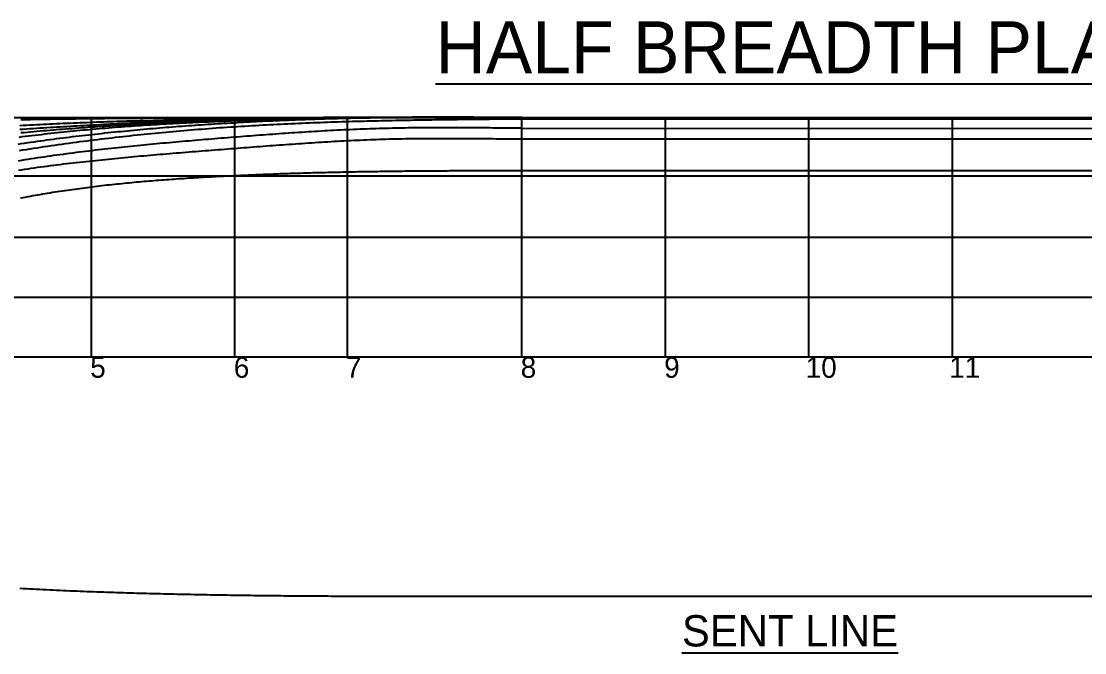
# Model space of a CAD drawing. Extents: x 3 to 181, y 2 to 128.
# Drawn here: x 54.4 to 105.4, y 42.8 to 73 of the extents above; entities that cross this region are included whole.
import ezdxf

# ---------------------------------------------------------------- set-up
doc = ezdxf.new("R2010")
doc.units = 0
doc.layers.get('0').update_dxf_attribs({"linetype": 'CONTINUOUS'})

msp = doc.modelspace()

# ---------------------------------------------------------------- linework, layer by layer
for p, q in [((16.439, 68.427), (160.955, 68.427)), ((57.729, 56.957), (57.729, 68.427)), ((64.611, 56.957), (64.611, 68.427)), ((70.007, 56.957), (70.007, 68.427)), ((78.374, 56.957), (78.374, 68.427)), ((78.374, 68.369), (119.665, 68.368)), ((85.256, 56.957), (85.256, 68.427)), ((92.138, 56.957), (92.138, 68.427)), ((99.019, 56.957), (99.019, 68.427)), ((57.729, 56.957), (57.729, 68.099)), ((64.611, 56.957), (64.611, 68.099)), ((70.007, 56.957), (70.007, 68.099)), ((78.374, 56.957), (78.374, 68.099)), ((78.374, 67.909), (119.665, 67.898)), ((85.256, 56.957), (85.256, 68.099)), ((92.138, 56.957), (92.138, 68.099)), ((99.019, 56.957), (99.019, 68.099)), ((78.374, 67.397), (119.665, 67.399)), ((78.374, 65.892), (119.665, 65.892)), ((16.439, 65.63), (160.955, 65.63)), ((16.439, 62.692), (160.955, 62.692)), ((16.439, 59.824), (160.955, 59.824)), ((16.439, 56.957), (154.073, 56.957)), ((78.374, 45.488), (119.665, 45.488))]:
    msp.add_line(p, q)
for points in [[(54.214, 67.154, 0), (54.368, 67.177, 0), (54.521, 67.2, 0), (54.675, 67.222, 0), (54.829, 67.245, 0), (54.982, 67.266, 0), (55.136, 67.288, 0), (55.29, 67.31, 0), (55.444, 67.331, 0), (55.597, 67.352, 0), (55.751, 67.372, 0), (55.905, 67.393, 0), (56.059, 67.413, 0), (56.213, 67.433, 0), (56.367, 67.452, 0), (56.521, 67.472, 0), (56.675, 67.491, 0), (56.829, 67.51, 0), (56.983, 67.528, 0), (57.137, 67.546, 0), (57.291, 67.565, 0), (57.445, 67.582, 0), (57.6, 67.6, 0), (57.754, 67.618, 0), (57.908, 67.635, 0), (58.062, 67.652, 0), (58.217, 67.668, 0), (58.371, 67.685, 0), (58.525, 67.701, 0), (58.68, 67.717, 0), (58.834, 67.733, 0), (58.989, 67.749, 0), (59.143, 67.764, 0), (59.298, 67.779, 0), (59.452, 67.794, 0), (59.607, 67.809, 0), (59.761, 67.823, 0), (59.916, 67.838, 0), (60.071, 67.852, 0), (60.225, 67.866, 0), (60.38, 67.879, 0), (60.535, 67.893, 0), (60.689, 67.906, 0), (60.844, 67.919, 0), (60.999, 67.932, 0), (61.153, 67.945, 0), (61.308, 67.957, 0), (61.463, 67.969, 0), (61.618, 67.982, 0), (61.773, 67.994, 0), (61.927, 68.005, 0), (62.082, 68.017, 0), (62.237, 68.028, 0), (62.392, 68.04, 0), (62.547, 68.05, 0), (62.702, 68.061, 0), (62.857, 68.072, 0), (63.012, 68.083, 0), (63.167, 68.093, 0), (63.322, 68.103, 0), (63.477, 68.113, 0), (63.632, 68.123, 0), (63.787, 68.133, 0), (63.942, 68.142, 0), (64.097, 68.151, 0), (64.252, 68.161, 0), (64.407, 68.17, 0), (64.562, 68.179, 0), (64.717, 68.188, 0), (64.872, 68.196, 0), (65.027, 68.204, 0), (65.182, 68.213, 0), (65.337, 68.221, 0), (65.492, 68.229, 0), (65.647, 68.237, 0), (65.802, 68.245, 0), (65.957, 68.252, 0), (66.112, 68.26, 0), (66.267, 68.267, 0), (66.423, 68.274, 0), (66.578, 68.281, 0), (66.733, 68.288, 0), (66.888, 68.294, 0), (67.043, 68.301, 0), (67.198, 68.307, 0), (67.353, 68.314, 0), (67.508, 68.32, 0), (67.664, 68.326, 0), (67.819, 68.332, 0), (67.974, 68.337, 0), (68.129, 68.343, 0), (68.284, 68.348, 0), (68.439, 68.353, 0), (68.595, 68.358, 0), (68.75, 68.363, 0), (68.905, 68.368, 0), (69.06, 68.372, 0), (69.215, 68.377, 0), (69.371, 68.381, 0), (69.526, 68.385, 0), (69.681, 68.389, 0), (69.836, 68.393, 0), (69.991, 68.397, 0), (70.147, 68.4, 0), (70.302, 68.404, 0), (70.457, 68.407, 0), (70.612, 68.41, 0), (70.767, 68.413, 0), (70.922, 68.416, 0), (71.078, 68.419, 0), (71.233, 68.421, 0), (71.388, 68.424, 0), (71.543, 68.426, 0), (71.699, 68.428, 0), (71.854, 68.43, 0), (72.009, 68.432, 0), (72.164, 68.433, 0), (72.32, 68.435, 0), (72.475, 68.436, 0), (72.63, 68.437, 0), (72.785, 68.439, 0), (72.941, 68.439, 0), (73.096, 68.44, 0), (73.251, 68.441, 0), (73.406, 68.442, 0), (73.561, 68.442, 0), (73.717, 68.443, 0), (73.872, 68.443, 0), (74.027, 68.444, 0), (74.182, 68.444, 0), (74.338, 68.444, 0), (74.493, 68.444, 0), (74.648, 68.444, 0), (74.803, 68.444, 0), (74.959, 68.443, 0), (75.114, 68.443, 0), (75.269, 68.443, 0), (75.424, 68.442, 0), (75.58, 68.442, 0), (75.735, 68.441, 0), (75.89, 68.441, 0), (76.046, 68.44, 0), (76.201, 68.439, 0), (76.356, 68.439, 0), (76.511, 68.438, 0), (76.666, 68.437, 0), (76.822, 68.436, 0), (76.977, 68.435, 0), (77.132, 68.434, 0), (77.287, 68.433, 0), (77.443, 68.433, 0), (77.598, 68.431, 0), (77.753, 68.43, 0), (77.909, 68.43, 0), (78.064, 68.429, 0), (78.219, 68.428, 0), (78.374, 68.427, 0)], [(78.374, 68.427, 0), (78.219, 68.427, 0), (78.064, 68.428, 0), (77.91, 68.429, 0), (77.755, 68.429, 0), (77.6, 68.43, 0), (77.445, 68.431, 0), (77.29, 68.431, 0), (77.135, 68.432, 0), (76.98, 68.433, 0), (76.825, 68.433, 0), (76.671, 68.434, 0), (76.516, 68.434, 0), (76.361, 68.435, 0), (76.206, 68.435, 0), (76.051, 68.436, 0), (75.896, 68.436, 0), (75.741, 68.436, 0), (75.586, 68.437, 0), (75.431, 68.437, 0), (75.276, 68.437, 0), (75.122, 68.438, 0), (74.967, 68.438, 0), (74.812, 68.438, 0), (74.657, 68.438, 0), (74.502, 68.438, 0), (74.347, 68.438, 0), (74.192, 68.438, 0), (74.037, 68.438, 0), (73.882, 68.438, 0), (73.728, 68.437, 0), (73.573, 68.437, 0), (73.418, 68.437, 0), (73.263, 68.436, 0), (73.108, 68.436, 0), (72.953, 68.435, 0), (72.798, 68.434, 0), (72.643, 68.433, 0), (72.489, 68.433, 0), (72.334, 68.432, 0), (72.179, 68.431, 0), (72.024, 68.43, 0), (71.869, 68.428, 0), (71.714, 68.427, 0), (71.559, 68.426, 0), (71.404, 68.424, 0), (71.25, 68.423, 0), (71.095, 68.421, 0), (70.94, 68.419, 0), (70.785, 68.417, 0), (70.63, 68.415, 0), (70.475, 68.413, 0), (70.32, 68.411, 0), (70.165, 68.409, 0), (70.011, 68.406, 0), (69.856, 68.404, 0), (69.701, 68.401, 0), (69.546, 68.399, 0), (69.391, 68.396, 0), (69.236, 68.393, 0), (69.082, 68.39, 0), (68.927, 68.387, 0), (68.772, 68.384, 0), (68.617, 68.381, 0), (68.462, 68.377, 0), (68.307, 68.374, 0), (68.152, 68.37, 0), (67.998, 68.367, 0), (67.843, 68.363, 0), (67.688, 68.359, 0), (67.533, 68.355, 0), (67.378, 68.351, 0), (67.223, 68.347, 0), (67.069, 68.343, 0), (66.914, 68.338, 0), (66.759, 68.334, 0), (66.604, 68.329, 0), (66.449, 68.325, 0), (66.294, 68.32, 0), (66.14, 68.315, 0), (65.985, 68.31, 0), (65.83, 68.305, 0), (65.675, 68.3, 0), (65.52, 68.295, 0), (65.365, 68.289, 0), (65.211, 68.284, 0), (65.056, 68.278, 0), (64.901, 68.273, 0), (64.746, 68.267, 0), (64.591, 68.261, 0), (64.437, 68.255, 0), (64.282, 68.249, 0), (64.127, 68.243, 0), (63.972, 68.236, 0), (63.817, 68.23, 0), (63.663, 68.223, 0), (63.508, 68.217, 0), (63.353, 68.21, 0), (63.198, 68.203, 0), (63.043, 68.196, 0), (62.889, 68.189, 0), (62.734, 68.181, 0), (62.579, 68.174, 0), (62.424, 68.166, 0), (62.27, 68.159, 0), (62.115, 68.151, 0), (61.96, 68.142, 0), (61.806, 68.134, 0), (61.651, 68.126, 0), (61.496, 68.117, 0), (61.341, 68.109, 0), (61.187, 68.1, 0), (61.032, 68.091, 0), (60.877, 68.082, 0), (60.723, 68.072, 0), (60.568, 68.062, 0), (60.414, 68.053, 0), (60.259, 68.043, 0), (60.105, 68.032, 0), (59.95, 68.022, 0), (59.795, 68.011, 0), (59.641, 68.001, 0), (59.486, 67.99, 0), (59.332, 67.979, 0), (59.178, 67.967, 0), (59.023, 67.956, 0), (58.869, 67.944, 0), (58.714, 67.932, 0), (58.56, 67.919, 0), (58.406, 67.907, 0), (58.251, 67.894, 0), (58.097, 67.881, 0), (57.943, 67.868, 0), (57.788, 67.855, 0), (57.634, 67.841, 0), (57.48, 67.827, 0), (57.326, 67.813, 0), (57.172, 67.798, 0), (57.017, 67.784, 0), (56.863, 67.769, 0), (56.709, 67.753, 0), (56.555, 67.738, 0), (56.401, 67.722, 0), (56.247, 67.706, 0), (56.093, 67.69, 0), (55.939, 67.673, 0), (55.785, 67.656, 0), (55.631, 67.639, 0), (55.477, 67.622, 0), (55.323, 67.604, 0), (55.169, 67.586, 0), (55.015, 67.568, 0), (54.861, 67.55, 0), (54.707, 67.531, 0), (54.553, 67.512, 0), (54.4, 67.493, 0), (54.246, 67.473, 0)], [(54.273, 66.845, 0), (54.444, 66.873, 0), (54.614, 66.9, 0), (54.785, 66.927, 0), (54.956, 66.954, 0), (55.126, 66.98, 0), (55.297, 67.006, 0), (55.468, 67.031, 0), (55.639, 67.057, 0), (55.809, 67.082, 0), (55.98, 67.106, 0), (56.151, 67.13, 0), (56.322, 67.154, 0), (56.493, 67.178, 0), (56.664, 67.201, 0), (56.835, 67.224, 0), (57.007, 67.247, 0), (57.178, 67.27, 0), (57.349, 67.292, 0), (57.52, 67.314, 0), (57.691, 67.335, 0), (57.863, 67.357, 0), (58.034, 67.378, 0), (58.206, 67.399, 0), (58.377, 67.419, 0), (58.548, 67.439, 0), (58.72, 67.46, 0), (58.892, 67.479, 0), (59.063, 67.499, 0), (59.235, 67.518, 0), (59.406, 67.537, 0), (59.578, 67.556, 0), (59.75, 67.574, 0), (59.922, 67.592, 0), (60.093, 67.61, 0), (60.265, 67.628, 0), (60.437, 67.645, 0), (60.609, 67.662, 0), (60.781, 67.679, 0), (60.952, 67.696, 0), (61.124, 67.712, 0), (61.296, 67.728, 0), (61.468, 67.744, 0), (61.64, 67.76, 0), (61.812, 67.775, 0), (61.984, 67.79, 0), (62.156, 67.805, 0), (62.328, 67.82, 0), (62.501, 67.834, 0), (62.673, 67.848, 0), (62.845, 67.862, 0), (63.017, 67.875, 0), (63.189, 67.889, 0), (63.361, 67.902, 0), (63.533, 67.915, 0), (63.706, 67.927, 0), (63.878, 67.94, 0), (64.05, 67.952, 0), (64.222, 67.963, 0), (64.395, 67.975, 0), (64.567, 67.987, 0), (64.739, 67.998, 0), (64.912, 68.008, 0), (65.084, 68.019, 0), (65.256, 68.03, 0), (65.429, 68.04, 0), (65.601, 68.05, 0), (65.773, 68.059, 0), (65.946, 68.069, 0), (66.118, 68.078, 0), (66.29, 68.087, 0), (66.463, 68.096, 0), (66.635, 68.105, 0), (66.808, 68.113, 0), (66.98, 68.122, 0), (67.153, 68.13, 0), (67.325, 68.138, 0), (67.497, 68.145, 0), (67.67, 68.153, 0), (67.842, 68.16, 0), (68.015, 68.167, 0), (68.187, 68.174, 0), (68.36, 68.181, 0), (68.532, 68.187, 0), (68.705, 68.194, 0), (68.877, 68.2, 0), (69.05, 68.206, 0), (69.222, 68.212, 0), (69.395, 68.218, 0), (69.568, 68.223, 0), (69.74, 68.229, 0), (69.913, 68.234, 0), (70.085, 68.239, 0), (70.258, 68.244, 0), (70.43, 68.249, 0), (70.603, 68.254, 0), (70.776, 68.258, 0), (70.948, 68.262, 0), (71.121, 68.267, 0), (71.293, 68.271, 0), (71.466, 68.275, 0), (71.639, 68.279, 0), (71.811, 68.283, 0), (71.984, 68.286, 0), (72.157, 68.29, 0), (72.329, 68.293, 0), (72.502, 68.297, 0), (72.675, 68.3, 0), (72.847, 68.303, 0), (73.02, 68.306, 0), (73.193, 68.309, 0), (73.365, 68.312, 0), (73.538, 68.315, 0), (73.711, 68.317, 0), (73.883, 68.32, 0), (74.056, 68.323, 0), (74.229, 68.325, 0), (74.401, 68.328, 0), (74.574, 68.33, 0), (74.747, 68.332, 0), (74.92, 68.334, 0), (75.092, 68.337, 0), (75.265, 68.338, 0), (75.438, 68.341, 0), (75.611, 68.343, 0), (75.783, 68.344, 0), (75.956, 68.346, 0), (76.129, 68.348, 0), (76.302, 68.35, 0), (76.474, 68.352, 0), (76.647, 68.353, 0), (76.82, 68.355, 0), (76.992, 68.357, 0), (77.165, 68.358, 0), (77.338, 68.36, 0), (77.511, 68.362, 0), (77.683, 68.363, 0), (77.856, 68.365, 0), (78.029, 68.366, 0), (78.202, 68.368, 0), (78.374, 68.37, 0)], [(54.296, 68.047, 0), (54.456, 68.056, 0), (54.617, 68.064, 0), (54.777, 68.073, 0), (54.938, 68.081, 0), (55.098, 68.089, 0), (55.258, 68.097, 0), (55.419, 68.104, 0), (55.579, 68.112, 0), (55.739, 68.119, 0), (55.9, 68.127, 0), (56.06, 68.134, 0), (56.221, 68.141, 0), (56.381, 68.148, 0), (56.541, 68.155, 0), (56.702, 68.162, 0), (56.862, 68.168, 0), (57.023, 68.175, 0), (57.183, 68.181, 0), (57.344, 68.187, 0), (57.504, 68.194, 0), (57.664, 68.2, 0), (57.825, 68.206, 0), (57.985, 68.212, 0), (58.146, 68.217, 0), (58.306, 68.223, 0), (58.467, 68.228, 0), (58.627, 68.234, 0), (58.788, 68.239, 0), (58.948, 68.245, 0), (59.109, 68.25, 0), (59.269, 68.255, 0), (59.43, 68.26, 0), (59.59, 68.264, 0), (59.751, 68.269, 0), (59.911, 68.274, 0), (60.072, 68.278, 0), (60.232, 68.283, 0), (60.393, 68.287, 0), (60.553, 68.291, 0), (60.714, 68.296, 0), (60.874, 68.3, 0), (61.035, 68.304, 0), (61.195, 68.308, 0), (61.356, 68.312, 0), (61.516, 68.315, 0), (61.677, 68.319, 0), (61.837, 68.323, 0), (61.998, 68.326, 0), (62.158, 68.33, 0), (62.319, 68.333, 0), (62.479, 68.336, 0), (62.64, 68.339, 0), (62.8, 68.343, 0), (62.961, 68.346, 0), (63.121, 68.349, 0), (63.282, 68.352, 0), (63.443, 68.354, 0), (63.603, 68.357, 0), (63.764, 68.36, 0), (63.924, 68.362, 0), (64.085, 68.365, 0), (64.245, 68.368, 0), (64.406, 68.37, 0), (64.566, 68.372, 0), (64.727, 68.375, 0), (64.888, 68.377, 0), (65.048, 68.379, 0), (65.209, 68.381, 0), (65.369, 68.383, 0), (65.53, 68.385, 0), (65.69, 68.387, 0), (65.851, 68.389, 0), (66.011, 68.391, 0), (66.172, 68.393, 0), (66.332, 68.394, 0), (66.493, 68.396, 0), (66.653, 68.398, 0), (66.814, 68.399, 0), (66.975, 68.401, 0), (67.135, 68.402, 0), (67.296, 68.404, 0), (67.456, 68.405, 0), (67.617, 68.406, 0), (67.777, 68.408, 0), (67.938, 68.409, 0), (68.099, 68.41, 0), (68.259, 68.411, 0), (68.42, 68.412, 0), (68.58, 68.413, 0), (68.741, 68.414, 0), (68.901, 68.415, 0), (69.062, 68.416, 0), (69.222, 68.417, 0), (69.383, 68.418, 0), (69.543, 68.419, 0), (69.704, 68.42, 0), (69.865, 68.42, 0), (70.025, 68.421, 0), (70.186, 68.422, 0), (70.346, 68.422, 0), (70.507, 68.423, 0), (70.667, 68.424, 0), (70.828, 68.424, 0), (70.989, 68.425, 0), (71.149, 68.425, 0), (71.31, 68.426, 0), (71.47, 68.426, 0), (71.631, 68.426, 0), (71.791, 68.427, 0), (71.952, 68.427, 0), (72.112, 68.427, 0), (72.273, 68.428, 0), (72.434, 68.428, 0), (72.594, 68.428, 0), (72.755, 68.428, 0), (72.915, 68.429, 0), (73.076, 68.429, 0), (73.236, 68.429, 0), (73.397, 68.429, 0), (73.558, 68.429, 0), (73.718, 68.429, 0), (73.879, 68.429, 0), (74.039, 68.429, 0), (74.2, 68.43, 0), (74.36, 68.43, 0), (74.521, 68.43, 0), (74.681, 68.43, 0), (74.842, 68.43, 0), (75.003, 68.429, 0), (75.163, 68.429, 0), (75.324, 68.429, 0), (75.484, 68.429, 0), (75.645, 68.429, 0), (75.805, 68.429, 0), (75.966, 68.429, 0), (76.126, 68.429, 0), (76.287, 68.429, 0), (76.448, 68.429, 0), (76.608, 68.428, 0), (76.769, 68.428, 0), (76.929, 68.428, 0), (77.09, 68.428, 0), (77.25, 68.428, 0), (77.411, 68.428, 0), (77.572, 68.427, 0), (77.732, 68.427, 0), (77.893, 68.427, 0), (78.053, 68.427, 0), (78.214, 68.427, 0), (78.374, 68.427, 0)], [(54.302, 67.862, 0), (54.462, 67.874, 0), (54.622, 67.885, 0), (54.782, 67.895, 0), (54.943, 67.906, 0), (55.103, 67.916, 0), (55.263, 67.927, 0), (55.424, 67.937, 0), (55.584, 67.947, 0), (55.744, 67.956, 0), (55.905, 67.966, 0), (56.065, 67.975, 0), (56.225, 67.985, 0), (56.386, 67.994, 0), (56.546, 68.003, 0), (56.706, 68.013, 0), (56.867, 68.022, 0), (57.027, 68.031, 0), (57.188, 68.039, 0), (57.348, 68.048, 0), (57.508, 68.057, 0), (57.669, 68.066, 0), (57.829, 68.075, 0), (57.99, 68.083, 0), (58.15, 68.092, 0), (58.31, 68.1, 0), (58.471, 68.109, 0), (58.631, 68.118, 0), (58.792, 68.126, 0), (58.952, 68.134, 0), (59.112, 68.143, 0), (59.273, 68.151, 0), (59.433, 68.159, 0), (59.594, 68.167, 0), (59.754, 68.175, 0), (59.914, 68.183, 0), (60.075, 68.191, 0), (60.235, 68.199, 0), (60.395, 68.207, 0), (60.556, 68.215, 0), (60.716, 68.222, 0), (60.877, 68.23, 0), (61.037, 68.237, 0), (61.197, 68.244, 0), (61.358, 68.251, 0), (61.518, 68.258, 0), (61.679, 68.265, 0), (61.839, 68.272, 0), (61.999, 68.279, 0), (62.16, 68.285, 0), (62.32, 68.292, 0), (62.481, 68.298, 0), (62.641, 68.304, 0), (62.801, 68.31, 0), (62.962, 68.316, 0), (63.122, 68.322, 0), (63.283, 68.327, 0), (63.443, 68.332, 0), (63.604, 68.338, 0), (63.764, 68.343, 0), (63.925, 68.348, 0), (64.085, 68.352, 0), (64.246, 68.357, 0), (64.406, 68.361, 0), (64.567, 68.365, 0), (64.727, 68.37, 0), (64.887, 68.373, 0), (65.048, 68.377, 0), (65.208, 68.38, 0), (65.369, 68.384, 0), (65.529, 68.387, 0), (65.69, 68.39, 0), (65.85, 68.393, 0), (66.011, 68.395, 0), (66.171, 68.398, 0), (66.332, 68.4, 0), (66.493, 68.402, 0), (66.653, 68.404, 0), (66.814, 68.406, 0), (66.974, 68.408, 0), (67.135, 68.41, 0), (67.295, 68.412, 0), (67.456, 68.413, 0), (67.616, 68.414, 0), (67.777, 68.416, 0), (67.938, 68.417, 0), (68.098, 68.418, 0), (68.259, 68.419, 0), (68.419, 68.42, 0), (68.58, 68.421, 0), (68.74, 68.421, 0), (68.901, 68.422, 0), (69.061, 68.422, 0), (69.222, 68.423, 0), (69.383, 68.424, 0), (69.543, 68.424, 0), (69.704, 68.424, 0), (69.864, 68.424, 0), (70.025, 68.425, 0), (70.186, 68.425, 0), (70.346, 68.425, 0), (70.507, 68.425, 0), (70.667, 68.425, 0), (70.828, 68.425, 0), (70.989, 68.425, 0), (71.149, 68.426, 0), (71.31, 68.426, 0), (71.47, 68.426, 0), (71.631, 68.426, 0), (71.791, 68.426, 0), (71.952, 68.426, 0), (72.113, 68.426, 0), (72.273, 68.426, 0), (72.434, 68.426, 0), (72.594, 68.426, 0), (72.755, 68.426, 0), (72.915, 68.426, 0), (73.076, 68.426, 0), (73.237, 68.426, 0), (73.397, 68.426, 0), (73.558, 68.426, 0), (73.718, 68.426, 0), (73.879, 68.426, 0), (74.039, 68.426, 0), (74.2, 68.426, 0), (74.361, 68.426, 0), (74.521, 68.426, 0), (74.682, 68.426, 0), (74.842, 68.426, 0), (75.003, 68.426, 0), (75.163, 68.426, 0), (75.324, 68.426, 0), (75.484, 68.426, 0), (75.645, 68.426, 0), (75.805, 68.426, 0), (75.966, 68.426, 0), (76.127, 68.426, 0), (76.287, 68.426, 0), (76.448, 68.426, 0), (76.608, 68.426, 0), (76.769, 68.426, 0), (76.929, 68.426, 0), (77.09, 68.426, 0), (77.251, 68.427, 0), (77.411, 68.427, 0), (77.572, 68.427, 0), (77.732, 68.427, 0), (77.893, 68.427, 0), (78.053, 68.427, 0), (78.214, 68.427, 0), (78.374, 68.427, 0)], [(71.493, 68.427, 0), (71.338, 68.426, 0), (71.184, 68.426, 0), (71.029, 68.425, 0), (70.875, 68.425, 0), (70.72, 68.425, 0), (70.566, 68.424, 0), (70.412, 68.424, 0), (70.257, 68.423, 0), (70.103, 68.423, 0), (69.948, 68.423, 0), (69.794, 68.422, 0), (69.639, 68.422, 0), (69.485, 68.421, 0), (69.33, 68.421, 0), (69.176, 68.421, 0), (69.022, 68.42, 0), (68.867, 68.42, 0), (68.713, 68.419, 0), (68.558, 68.419, 0), (68.404, 68.419, 0), (68.249, 68.418, 0), (68.095, 68.418, 0), (67.94, 68.417, 0), (67.786, 68.417, 0), (67.632, 68.416, 0), (67.477, 68.416, 0), (67.323, 68.416, 0), (67.168, 68.415, 0), (67.014, 68.415, 0), (66.859, 68.414, 0), (66.705, 68.414, 0), (66.55, 68.413, 0), (66.396, 68.413, 0), (66.242, 68.412, 0), (66.087, 68.412, 0), (65.933, 68.412, 0), (65.778, 68.411, 0), (65.624, 68.411, 0), (65.469, 68.41, 0), (65.315, 68.41, 0), (65.16, 68.409, 0), (65.006, 68.409, 0), (64.852, 68.408, 0), (64.697, 68.408, 0), (64.543, 68.407, 0), (64.388, 68.407, 0), (64.234, 68.406, 0), (64.079, 68.406, 0), (63.925, 68.405, 0), (63.77, 68.405, 0), (63.616, 68.404, 0), (63.462, 68.404, 0), (63.307, 68.403, 0), (63.153, 68.403, 0), (62.998, 68.402, 0), (62.844, 68.401, 0), (62.689, 68.401, 0), (62.535, 68.4, 0), (62.38, 68.399, 0), (62.226, 68.399, 0), (62.072, 68.398, 0), (61.917, 68.397, 0), (61.763, 68.396, 0), (61.608, 68.396, 0), (61.454, 68.395, 0), (61.299, 68.394, 0), (61.145, 68.393, 0), (60.99, 68.392, 0), (60.836, 68.391, 0), (60.681, 68.39, 0), (60.527, 68.389, 0), (60.373, 68.388, 0), (60.218, 68.387, 0), (60.064, 68.386, 0), (59.909, 68.385, 0), (59.755, 68.384, 0), (59.6, 68.383, 0), (59.446, 68.381, 0), (59.291, 68.38, 0), (59.137, 68.379, 0), (58.983, 68.377, 0), (58.828, 68.376, 0), (58.674, 68.374, 0), (58.519, 68.373, 0), (58.365, 68.371, 0), (58.21, 68.37, 0), (58.056, 68.368, 0), (57.902, 68.366, 0), (57.747, 68.365, 0), (57.593, 68.363, 0), (57.438, 68.361, 0), (57.284, 68.359, 0), (57.129, 68.357, 0), (56.975, 68.355, 0), (56.821, 68.353, 0), (56.666, 68.351, 0), (56.512, 68.349, 0), (56.357, 68.346, 0), (56.203, 68.344, 0), (56.048, 68.342, 0), (55.894, 68.34, 0), (55.739, 68.337, 0), (55.585, 68.335, 0), (55.431, 68.333, 0), (55.276, 68.33, 0), (55.122, 68.328, 0), (54.967, 68.326, 0), (54.813, 68.323, 0), (54.658, 68.321, 0), (54.504, 68.319, 0), (54.349, 68.316, 0)], [(54.351, 67.702, 0), (54.505, 67.716, 0), (54.658, 67.731, 0), (54.812, 67.745, 0), (54.965, 67.758, 0), (55.119, 67.772, 0), (55.273, 67.785, 0), (55.426, 67.798, 0), (55.58, 67.811, 0), (55.734, 67.824, 0), (55.887, 67.837, 0), (56.041, 67.849, 0), (56.195, 67.861, 0), (56.349, 67.873, 0), (56.502, 67.885, 0), (56.656, 67.896, 0), (56.81, 67.907, 0), (56.964, 67.919, 0), (57.117, 67.93, 0), (57.271, 67.941, 0), (57.425, 67.952, 0), (57.579, 67.962, 0), (57.733, 67.973, 0), (57.887, 67.983, 0), (58.041, 67.994, 0), (58.194, 68.004, 0), (58.348, 68.014, 0), (58.502, 68.024, 0), (58.656, 68.034, 0), (58.81, 68.043, 0), (58.964, 68.053, 0), (59.118, 68.063, 0), (59.271, 68.072, 0), (59.425, 68.081, 0), (59.579, 68.09, 0), (59.733, 68.099, 0), (59.887, 68.108, 0), (60.041, 68.117, 0), (60.195, 68.126, 0), (60.349, 68.134, 0), (60.502, 68.142, 0), (60.656, 68.151, 0), (60.81, 68.159, 0), (60.964, 68.167, 0), (61.118, 68.175, 0), (61.272, 68.182, 0), (61.426, 68.19, 0), (61.58, 68.197, 0), (61.734, 68.205, 0), (61.888, 68.212, 0), (62.042, 68.219, 0), (62.196, 68.226, 0), (62.349, 68.233, 0), (62.504, 68.24, 0), (62.657, 68.246, 0), (62.811, 68.253, 0), (62.965, 68.259, 0), (63.119, 68.265, 0), (63.273, 68.271, 0), (63.427, 68.277, 0), (63.581, 68.283, 0), (63.735, 68.288, 0), (63.889, 68.294, 0), (64.043, 68.299, 0), (64.197, 68.305, 0), (64.351, 68.31, 0), (64.505, 68.314, 0), (64.659, 68.319, 0), (64.813, 68.324, 0), (64.967, 68.329, 0), (65.121, 68.333, 0), (65.275, 68.337, 0), (65.429, 68.341, 0), (65.583, 68.346, 0), (65.737, 68.349, 0), (65.891, 68.353, 0), (66.046, 68.357, 0), (66.2, 68.36, 0), (66.354, 68.364, 0), (66.508, 68.367, 0), (66.662, 68.37, 0), (66.816, 68.373, 0), (66.97, 68.376, 0), (67.124, 68.379, 0), (67.278, 68.382, 0), (67.432, 68.385, 0), (67.586, 68.387, 0), (67.74, 68.39, 0), (67.895, 68.392, 0), (68.049, 68.394, 0), (68.203, 68.397, 0), (68.357, 68.399, 0), (68.511, 68.401, 0), (68.665, 68.403, 0), (68.819, 68.405, 0), (68.973, 68.406, 0), (69.127, 68.408, 0), (69.282, 68.41, 0), (69.436, 68.411, 0), (69.59, 68.413, 0), (69.744, 68.414, 0), (69.898, 68.415, 0), (70.052, 68.417, 0), (70.206, 68.418, 0), (70.36, 68.419, 0), (70.515, 68.42, 0), (70.669, 68.421, 0), (70.823, 68.422, 0), (70.977, 68.423, 0), (71.131, 68.424, 0), (71.285, 68.424, 0), (71.439, 68.425, 0), (71.593, 68.426, 0), (71.748, 68.427, 0), (71.902, 68.427, 0), (72.056, 68.428, 0), (72.21, 68.428, 0), (72.364, 68.429, 0), (72.518, 68.429, 0), (72.672, 68.43, 0), (72.826, 68.43, 0), (72.981, 68.43, 0), (73.135, 68.431, 0), (73.289, 68.431, 0), (73.443, 68.431, 0), (73.597, 68.431, 0), (73.751, 68.431, 0), (73.905, 68.432, 0), (74.059, 68.432, 0), (74.213, 68.432, 0), (74.368, 68.432, 0), (74.522, 68.432, 0), (74.676, 68.432, 0), (74.83, 68.432, 0), (74.984, 68.432, 0), (75.138, 68.432, 0), (75.292, 68.431, 0), (75.446, 68.431, 0), (75.6, 68.431, 0), (75.754, 68.431, 0), (75.909, 68.431, 0), (76.063, 68.431, 0), (76.217, 68.43, 0), (76.371, 68.43, 0), (76.525, 68.43, 0), (76.679, 68.43, 0), (76.833, 68.43, 0), (76.987, 68.429, 0), (77.141, 68.429, 0), (77.296, 68.429, 0), (77.45, 68.428, 0), (77.604, 68.428, 0), (77.758, 68.428, 0), (77.912, 68.427, 0), (78.066, 68.427, 0), (78.22, 68.427, 0), (78.374, 68.427, 0)], [(78.374, 67.909, 0), (78.219, 67.911, 0), (78.064, 67.913, 0), (77.908, 67.914, 0), (77.753, 67.916, 0), (77.597, 67.918, 0), (77.442, 67.92, 0), (77.287, 67.921, 0), (77.132, 67.923, 0), (76.976, 67.924, 0), (76.821, 67.926, 0), (76.665, 67.927, 0), (76.51, 67.929, 0), (76.355, 67.93, 0), (76.199, 67.931, 0), (76.044, 67.932, 0), (75.889, 67.933, 0), (75.733, 67.934, 0), (75.578, 67.935, 0), (75.423, 67.936, 0), (75.267, 67.936, 0), (75.112, 67.937, 0), (74.957, 67.937, 0), (74.801, 67.937, 0), (74.646, 67.937, 0), (74.491, 67.937, 0), (74.335, 67.937, 0), (74.18, 67.936, 0), (74.025, 67.936, 0), (73.87, 67.935, 0), (73.714, 67.934, 0), (73.559, 67.933, 0), (73.404, 67.931, 0), (73.249, 67.93, 0), (73.093, 67.928, 0), (72.938, 67.925, 0), (72.783, 67.923, 0), (72.627, 67.921, 0), (72.472, 67.918, 0), (72.317, 67.915, 0), (72.162, 67.912, 0), (72.007, 67.908, 0), (71.851, 67.904, 0), (71.696, 67.9, 0), (71.541, 67.896, 0), (71.386, 67.891, 0), (71.231, 67.886, 0), (71.075, 67.881, 0), (70.92, 67.875, 0), (70.765, 67.87, 0), (70.61, 67.863, 0), (70.455, 67.857, 0), (70.3, 67.85, 0), (70.144, 67.844, 0), (69.989, 67.837, 0), (69.834, 67.829, 0), (69.679, 67.822, 0), (69.524, 67.814, 0), (69.369, 67.806, 0), (69.214, 67.798, 0), (69.059, 67.79, 0), (68.904, 67.781, 0), (68.749, 67.772, 0), (68.594, 67.763, 0), (68.439, 67.754, 0), (68.283, 67.745, 0), (68.128, 67.735, 0), (67.973, 67.725, 0), (67.818, 67.715, 0), (67.663, 67.705, 0), (67.508, 67.695, 0), (67.353, 67.685, 0), (67.198, 67.674, 0), (67.043, 67.663, 0), (66.888, 67.653, 0), (66.733, 67.642, 0), (66.579, 67.631, 0), (66.424, 67.62, 0), (66.269, 67.608, 0), (66.114, 67.597, 0), (65.959, 67.585, 0), (65.804, 67.574, 0), (65.649, 67.562, 0), (65.494, 67.55, 0), (65.339, 67.539, 0), (65.184, 67.527, 0), (65.029, 67.515, 0), (64.874, 67.503, 0), (64.72, 67.49, 0), (64.565, 67.478, 0), (64.41, 67.466, 0), (64.255, 67.454, 0), (64.1, 67.442, 0), (63.945, 67.429, 0), (63.791, 67.417, 0), (63.636, 67.404, 0), (63.481, 67.391, 0), (63.326, 67.379, 0), (63.172, 67.366, 0), (63.017, 67.353, 0), (62.862, 67.34, 0), (62.707, 67.327, 0), (62.553, 67.314, 0), (62.398, 67.301, 0), (62.243, 67.287, 0), (62.088, 67.274, 0), (61.934, 67.26, 0), (61.779, 67.246, 0), (61.624, 67.233, 0), (61.47, 67.219, 0), (61.315, 67.205, 0), (61.16, 67.19, 0), (61.006, 67.176, 0), (60.851, 67.162, 0), (60.697, 67.147, 0), (60.542, 67.132, 0), (60.387, 67.117, 0), (60.233, 67.102, 0), (60.078, 67.087, 0), (59.924, 67.071, 0), (59.769, 67.056, 0), (59.615, 67.04, 0), (59.46, 67.024, 0), (59.306, 67.008, 0), (59.151, 66.992, 0), (58.997, 66.975, 0), (58.842, 66.959, 0), (58.688, 66.942, 0), (58.533, 66.925, 0), (58.379, 66.907, 0), (58.225, 66.89, 0), (58.07, 66.872, 0), (57.916, 66.854, 0), (57.762, 66.836, 0), (57.607, 66.818, 0), (57.453, 66.799, 0), (57.299, 66.78, 0), (57.144, 66.761, 0), (56.99, 66.742, 0), (56.836, 66.722, 0), (56.682, 66.702, 0), (56.528, 66.682, 0), (56.373, 66.662, 0), (56.219, 66.641, 0), (56.065, 66.62, 0), (55.911, 66.599, 0), (55.757, 66.577, 0), (55.603, 66.555, 0), (55.45, 66.533, 0), (55.296, 66.51, 0), (55.142, 66.487, 0), (54.988, 66.464, 0), (54.835, 66.44, 0), (54.681, 66.416, 0), (54.528, 66.392, 0), (54.374, 66.367, 0), (54.221, 66.342, 0)], [(54.227, 65.902, 0), (54.38, 65.926, 0), (54.534, 65.95, 0), (54.688, 65.973, 0), (54.841, 65.996, 0), (54.995, 66.018, 0), (55.149, 66.04, 0), (55.303, 66.061, 0), (55.457, 66.082, 0), (55.612, 66.103, 0), (55.766, 66.123, 0), (55.92, 66.143, 0), (56.075, 66.163, 0), (56.229, 66.182, 0), (56.383, 66.201, 0), (56.538, 66.219, 0), (56.692, 66.238, 0), (56.847, 66.255, 0), (57.001, 66.273, 0), (57.156, 66.291, 0), (57.311, 66.308, 0), (57.465, 66.325, 0), (57.62, 66.341, 0), (57.774, 66.358, 0), (57.929, 66.374, 0), (58.084, 66.39, 0), (58.238, 66.406, 0), (58.393, 66.422, 0), (58.547, 66.437, 0), (58.702, 66.452, 0), (58.856, 66.468, 0), (59.011, 66.482, 0), (59.166, 66.497, 0), (59.32, 66.512, 0), (59.475, 66.526, 0), (59.629, 66.541, 0), (59.784, 66.555, 0), (59.939, 66.569, 0), (60.093, 66.583, 0), (60.248, 66.597, 0), (60.402, 66.61, 0), (60.557, 66.624, 0), (60.711, 66.637, 0), (60.866, 66.65, 0), (61.021, 66.663, 0), (61.175, 66.677, 0), (61.33, 66.689, 0), (61.484, 66.702, 0), (61.639, 66.715, 0), (61.794, 66.728, 0), (61.948, 66.74, 0), (62.103, 66.753, 0), (62.257, 66.765, 0), (62.412, 66.778, 0), (62.566, 66.79, 0), (62.721, 66.802, 0), (62.876, 66.815, 0), (63.03, 66.827, 0), (63.185, 66.839, 0), (63.34, 66.851, 0), (63.494, 66.863, 0), (63.649, 66.875, 0), (63.803, 66.887, 0), (63.958, 66.899, 0), (64.113, 66.911, 0), (64.267, 66.923, 0), (64.422, 66.935, 0), (64.577, 66.947, 0), (64.731, 66.959, 0), (64.886, 66.971, 0), (65.041, 66.983, 0), (65.196, 66.995, 0), (65.35, 67.007, 0), (65.505, 67.019, 0), (65.66, 67.031, 0), (65.815, 67.042, 0), (65.969, 67.054, 0), (66.124, 67.066, 0), (66.279, 67.078, 0), (66.434, 67.089, 0), (66.588, 67.101, 0), (66.743, 67.112, 0), (66.898, 67.123, 0), (67.053, 67.135, 0), (67.208, 67.146, 0), (67.363, 67.157, 0), (67.517, 67.168, 0), (67.672, 67.178, 0), (67.827, 67.189, 0), (67.982, 67.199, 0), (68.137, 67.21, 0), (68.292, 67.22, 0), (68.447, 67.23, 0), (68.602, 67.24, 0), (68.757, 67.249, 0), (68.911, 67.259, 0), (69.066, 67.268, 0), (69.221, 67.277, 0), (69.376, 67.286, 0), (69.531, 67.294, 0), (69.686, 67.303, 0), (69.841, 67.311, 0), (69.996, 67.319, 0), (70.151, 67.326, 0), (70.306, 67.334, 0), (70.461, 67.341, 0), (70.616, 67.348, 0), (70.771, 67.355, 0), (70.926, 67.361, 0), (71.081, 67.367, 0), (71.236, 67.373, 0), (71.391, 67.378, 0), (71.546, 67.383, 0), (71.701, 67.388, 0), (71.856, 67.392, 0), (72.011, 67.397, 0), (72.167, 67.4, 0), (72.322, 67.404, 0), (72.477, 67.407, 0), (72.632, 67.41, 0), (72.787, 67.413, 0), (72.942, 67.416, 0), (73.097, 67.418, 0), (73.252, 67.42, 0), (73.408, 67.422, 0), (73.563, 67.423, 0), (73.718, 67.425, 0), (73.873, 67.426, 0), (74.028, 67.427, 0), (74.183, 67.427, 0), (74.339, 67.428, 0), (74.494, 67.428, 0), (74.649, 67.428, 0), (74.804, 67.428, 0), (74.959, 67.428, 0), (75.115, 67.428, 0), (75.27, 67.427, 0), (75.425, 67.427, 0), (75.58, 67.426, 0), (75.735, 67.425, 0), (75.891, 67.424, 0), (76.046, 67.423, 0), (76.201, 67.422, 0), (76.356, 67.42, 0), (76.511, 67.419, 0), (76.667, 67.417, 0), (76.822, 67.416, 0), (76.977, 67.414, 0), (77.132, 67.412, 0), (77.288, 67.41, 0), (77.443, 67.409, 0), (77.598, 67.407, 0), (77.753, 67.405, 0), (77.909, 67.403, 0), (78.064, 67.401, 0), (78.219, 67.399, 0), (78.374, 67.397, 0)], [(54.336, 64.571, 0), (54.454, 64.594, 0), (54.571, 64.616, 0), (54.688, 64.638, 0), (54.806, 64.66, 0), (54.924, 64.682, 0), (55.041, 64.703, 0), (55.159, 64.724, 0), (55.277, 64.744, 0), (55.395, 64.764, 0), (55.513, 64.784, 0), (55.631, 64.804, 0), (55.749, 64.823, 0), (55.867, 64.842, 0), (55.985, 64.861, 0), (56.103, 64.879, 0), (56.221, 64.897, 0), (56.34, 64.915, 0), (56.458, 64.933, 0), (56.576, 64.95, 0), (56.695, 64.967, 0), (56.813, 64.984, 0), (56.932, 65, 0), (57.05, 65.016, 0), (57.169, 65.032, 0), (57.287, 65.048, 0), (57.406, 65.064, 0), (57.524, 65.079, 0), (57.643, 65.094, 0), (57.761, 65.109, 0), (57.88, 65.123, 0), (57.999, 65.138, 0), (58.117, 65.152, 0), (58.236, 65.165, 0), (58.355, 65.179, 0), (58.473, 65.193, 0), (58.592, 65.206, 0), (58.711, 65.219, 0), (58.829, 65.231, 0), (58.948, 65.244, 0), (59.067, 65.256, 0), (59.186, 65.269, 0), (59.304, 65.28, 0), (59.423, 65.292, 0), (59.542, 65.304, 0), (59.661, 65.315, 0), (59.78, 65.326, 0), (59.898, 65.337, 0), (60.017, 65.348, 0), (60.136, 65.358, 0), (60.255, 65.369, 0), (60.374, 65.379, 0), (60.493, 65.389, 0), (60.612, 65.399, 0), (60.731, 65.409, 0), (60.849, 65.418, 0), (60.968, 65.427, 0), (61.087, 65.437, 0), (61.206, 65.446, 0), (61.325, 65.454, 0), (61.444, 65.463, 0), (61.563, 65.472, 0), (61.682, 65.48, 0), (61.801, 65.489, 0), (61.92, 65.497, 0), (62.039, 65.505, 0), (62.158, 65.512, 0), (62.277, 65.52, 0), (62.396, 65.528, 0), (62.515, 65.535, 0), (62.634, 65.543, 0), (62.753, 65.55, 0), (62.872, 65.557, 0), (62.991, 65.564, 0), (63.111, 65.57, 0), (63.23, 65.577, 0), (63.349, 65.584, 0), (63.468, 65.59, 0), (63.587, 65.597, 0), (63.706, 65.603, 0), (63.825, 65.609, 0), (63.944, 65.615, 0), (64.063, 65.621, 0), (64.182, 65.627, 0), (64.302, 65.633, 0), (64.421, 65.638, 0), (64.54, 65.644, 0), (64.659, 65.65, 0), (64.778, 65.655, 0), (64.897, 65.66, 0), (65.016, 65.666, 0), (65.136, 65.671, 0), (65.255, 65.676, 0), (65.374, 65.681, 0), (65.493, 65.686, 0), (65.612, 65.691, 0), (65.731, 65.696, 0), (65.851, 65.701, 0), (65.97, 65.705, 0), (66.089, 65.71, 0), (66.208, 65.714, 0), (66.328, 65.719, 0), (66.447, 65.723, 0), (66.566, 65.728, 0), (66.685, 65.732, 0), (66.804, 65.736, 0), (66.924, 65.74, 0), (67.043, 65.744, 0), (67.162, 65.748, 0), (67.281, 65.752, 0), (67.4, 65.756, 0), (67.52, 65.759, 0), (67.639, 65.763, 0), (67.758, 65.767, 0), (67.877, 65.77, 0), (67.997, 65.774, 0), (68.116, 65.777, 0), (68.235, 65.78, 0), (68.355, 65.784, 0), (68.474, 65.787, 0), (68.593, 65.79, 0), (68.712, 65.793, 0), (68.832, 65.796, 0), (68.951, 65.799, 0), (69.07, 65.802, 0), (69.189, 65.805, 0), (69.309, 65.808, 0), (69.428, 65.81, 0), (69.547, 65.813, 0), (69.666, 65.815, 0), (69.786, 65.818, 0), (69.905, 65.82, 0), (70.024, 65.823, 0), (70.144, 65.825, 0), (70.263, 65.828, 0), (70.382, 65.83, 0), (70.501, 65.832, 0), (70.621, 65.834, 0), (70.74, 65.836, 0), (70.859, 65.838, 0), (70.978, 65.84, 0), (71.098, 65.842, 0), (71.217, 65.844, 0), (71.336, 65.846, 0), (71.456, 65.847, 0), (71.575, 65.849, 0), (71.694, 65.851, 0), (71.814, 65.852, 0), (71.933, 65.854, 0), (72.052, 65.856, 0), (72.171, 65.857, 0), (72.291, 65.858, 0), (72.41, 65.86, 0), (72.529, 65.861, 0), (72.648, 65.862, 0), (72.768, 65.864, 0), (72.887, 65.865, 0), (73.006, 65.866, 0), (73.126, 65.867, 0), (73.245, 65.868, 0), (73.364, 65.869, 0), (73.484, 65.87, 0), (73.603, 65.871, 0), (73.722, 65.872, 0), (73.841, 65.873, 0), (73.961, 65.874, 0), (74.08, 65.875, 0), (74.199, 65.876, 0), (74.319, 65.877, 0), (74.438, 65.877, 0), (74.557, 65.878, 0), (74.676, 65.879, 0), (74.796, 65.879, 0), (74.915, 65.88, 0), (75.034, 65.881, 0), (75.154, 65.881, 0), (75.273, 65.882, 0), (75.392, 65.882, 0), (75.511, 65.883, 0), (75.631, 65.883, 0), (75.75, 65.884, 0), (75.869, 65.885, 0), (75.989, 65.885, 0), (76.108, 65.885, 0), (76.227, 65.886, 0), (76.346, 65.886, 0), (76.466, 65.887, 0), (76.585, 65.887, 0), (76.704, 65.887, 0), (76.824, 65.888, 0), (76.943, 65.888, 0), (77.062, 65.888, 0), (77.181, 65.889, 0), (77.301, 65.889, 0), (77.42, 65.889, 0), (77.539, 65.89, 0), (77.659, 65.89, 0), (77.778, 65.89, 0), (77.897, 65.891, 0), (78.016, 65.891, 0), (78.136, 65.891, 0), (78.255, 65.891, 0), (78.374, 65.892, 0)], [(54.296, 45.867, 0), (54.456, 45.858, 0), (54.617, 45.85, 0), (54.777, 45.842, 0), (54.938, 45.833, 0), (55.098, 45.825, 0), (55.258, 45.818, 0), (55.419, 45.81, 0), (55.579, 45.802, 0), (55.739, 45.795, 0), (55.9, 45.788, 0), (56.06, 45.78, 0), (56.221, 45.773, 0), (56.381, 45.766, 0), (56.541, 45.759, 0), (56.702, 45.752, 0), (56.862, 45.746, 0), (57.023, 45.739, 0), (57.183, 45.733, 0), (57.344, 45.727, 0), (57.504, 45.72, 0), (57.664, 45.714, 0), (57.825, 45.708, 0), (57.985, 45.703, 0), (58.146, 45.697, 0), (58.306, 45.691, 0), (58.467, 45.686, 0), (58.627, 45.68, 0), (58.788, 45.675, 0), (58.948, 45.67, 0), (59.109, 45.664, 0), (59.269, 45.659, 0), (59.43, 45.654, 0), (59.59, 45.65, 0), (59.751, 45.645, 0), (59.911, 45.64, 0), (60.072, 45.636, 0), (60.232, 45.631, 0), (60.393, 45.627, 0), (60.553, 45.623, 0), (60.714, 45.618, 0), (60.874, 45.614, 0), (61.035, 45.61, 0), (61.195, 45.606, 0), (61.356, 45.602, 0), (61.516, 45.599, 0), (61.677, 45.595, 0), (61.837, 45.592, 0), (61.998, 45.588, 0), (62.158, 45.584, 0), (62.319, 45.581, 0), (62.479, 45.578, 0), (62.64, 45.575, 0), (62.8, 45.572, 0), (62.961, 45.568, 0), (63.121, 45.566, 0), (63.282, 45.563, 0), (63.443, 45.56, 0), (63.603, 45.557, 0), (63.764, 45.554, 0), (63.924, 45.552, 0), (64.085, 45.549, 0), (64.245, 45.547, 0), (64.406, 45.544, 0), (64.566, 45.542, 0), (64.727, 45.539, 0), (64.888, 45.537, 0), (65.048, 45.535, 0), (65.209, 45.533, 0), (65.369, 45.531, 0), (65.53, 45.529, 0), (65.69, 45.527, 0), (65.851, 45.525, 0), (66.011, 45.523, 0), (66.172, 45.521, 0), (66.332, 45.52, 0), (66.493, 45.518, 0), (66.653, 45.516, 0), (66.814, 45.515, 0), (66.975, 45.513, 0), (67.135, 45.512, 0), (67.296, 45.51, 0), (67.456, 45.509, 0), (67.617, 45.508, 0), (67.777, 45.506, 0), (67.938, 45.505, 0), (68.099, 45.504, 0), (68.259, 45.503, 0), (68.42, 45.502, 0), (68.58, 45.501, 0), (68.741, 45.5, 0), (68.901, 45.499, 0), (69.062, 45.498, 0), (69.222, 45.497, 0), (69.383, 45.496, 0), (69.543, 45.495, 0), (69.704, 45.494, 0), (69.865, 45.494, 0), (70.025, 45.493, 0), (70.186, 45.492, 0), (70.346, 45.492, 0), (70.507, 45.491, 0), (70.667, 45.49, 0), (70.828, 45.49, 0), (70.989, 45.489, 0), (71.149, 45.489, 0), (71.31, 45.489, 0), (71.47, 45.488, 0), (71.631, 45.488, 0), (71.791, 45.487, 0), (71.952, 45.487, 0), (72.112, 45.487, 0), (72.273, 45.486, 0), (72.434, 45.486, 0), (72.594, 45.486, 0), (72.755, 45.486, 0), (72.915, 45.486, 0), (73.076, 45.485, 0), (73.236, 45.485, 0), (73.397, 45.485, 0), (73.558, 45.485, 0), (73.718, 45.485, 0), (73.879, 45.485, 0), (74.039, 45.485, 0), (74.2, 45.485, 0), (74.36, 45.485, 0), (74.521, 45.485, 0), (74.681, 45.485, 0), (74.842, 45.485, 0), (75.003, 45.485, 0), (75.163, 45.485, 0), (75.324, 45.485, 0), (75.484, 45.485, 0), (75.645, 45.485, 0), (75.805, 45.485, 0), (75.966, 45.485, 0), (76.126, 45.485, 0), (76.287, 45.485, 0), (76.448, 45.486, 0), (76.608, 45.486, 0), (76.769, 45.486, 0), (76.929, 45.486, 0), (77.09, 45.486, 0), (77.25, 45.486, 0), (77.411, 45.486, 0), (77.572, 45.487, 0), (77.732, 45.487, 0), (77.893, 45.487, 0), (78.053, 45.487, 0), (78.214, 45.487, 0), (78.374, 45.488, 0)]]:
    msp.add_polyline3d(points)

# ---------------------------------------------------------------- texts
for s, height, p in [('%%UHALF BREADTH PLAN', 2.5, (74.23, 70.538)), ('5', 1, (57.671, 55.957)), ('6', 1, (64.558, 55.953)), ('7', 1, (69.94, 55.957)), ('8', 1, (78.318, 55.953)), ('9', 1, (85.198, 55.953)), ('10', 1, (91.986, 55.953)), ('11', 1, (98.867, 55.953)), ('%%USENT LINE', 1.5, (86.049, 43.079))]:
    msp.add_text(s, height=height).set_placement(p)

doc.saveas('drawing.dxf')
